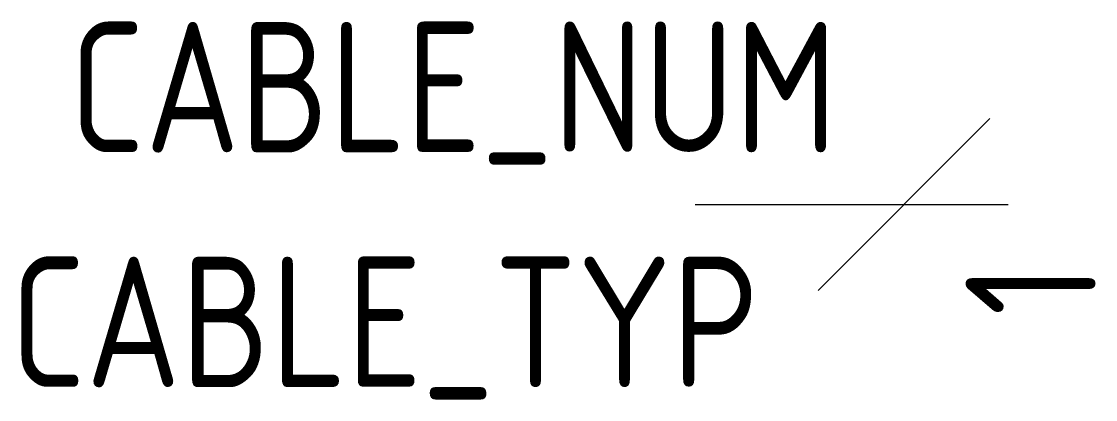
# Model space of a CAD drawing. Header units: millimetres. Extents: x -16.9 to 3.7, y -3.7 to 3.5.
import ezdxf
from ezdxf.enums import TextEntityAlignment as Align

# ---------------------------------------------------------------- set-up
doc = ezdxf.new("R2010")
doc.units = ezdxf.units.MM
for name, color, linetype in [('SYMB_FIL', 3, 'Continuous'), ('SYMB_FIL_FIN', 1, 'Continuous'), ('SYMB_REF_CONTACT', 2, 'Continuous'), ('SYMB_TXT_CONTACT', 2, 'Continuous'), ('SYMB_TXT_NOM', 3, 'Continuous')]:
    doc.layers.add(name, color=color, linetype=linetype)
doc.styles.add('NET2_5', font='isocp.shx', dxfattribs={"width": 0.9, "height": 2.5})

msp = doc.modelspace()

# ---------------------------------------------------------------- linework, layer by layer
at = {"layer": 'SYMB_FIL', "ltscale": 0.25}
msp.add_line((-4, 0), (2, 0), dxfattribs=at)
at = {"layer": 'SYMB_FIL_FIN'}
msp.add_line((-1.646, -1.646), (1.646, 1.646), dxfattribs=at)

# ---------------------------------------------------------------- texts
at = {"layer": 'SYMB_REF_CONTACT', "style": 'NET2_5', "width": 0.9, "flags": 8}
msp.add_attdef('CABLE_TYP', text='?', height=2.5, dxfattribs=at).set_placement((-2.785, -3.5), align=Align.RIGHT)
at = {"layer": 'SYMB_TXT_CONTACT', "style": 'NET2_5', "width": 0.9, "flags": 8}
msp.add_attdef('1', text='1', height=2.5, rotation=90, dxfattribs=at).set_placement((3.68, -1.121), align=Align.RIGHT)
at = {"layer": 'SYMB_TXT_NOM', "style": 'NET2_5', "width": 0.9, "flags": 8}
msp.add_attdef('CABLE_NUM', text='W?', height=2.5, dxfattribs=at).set_placement((-1.275, 1), align=Align.RIGHT)

doc.saveas('drawing.dxf')
